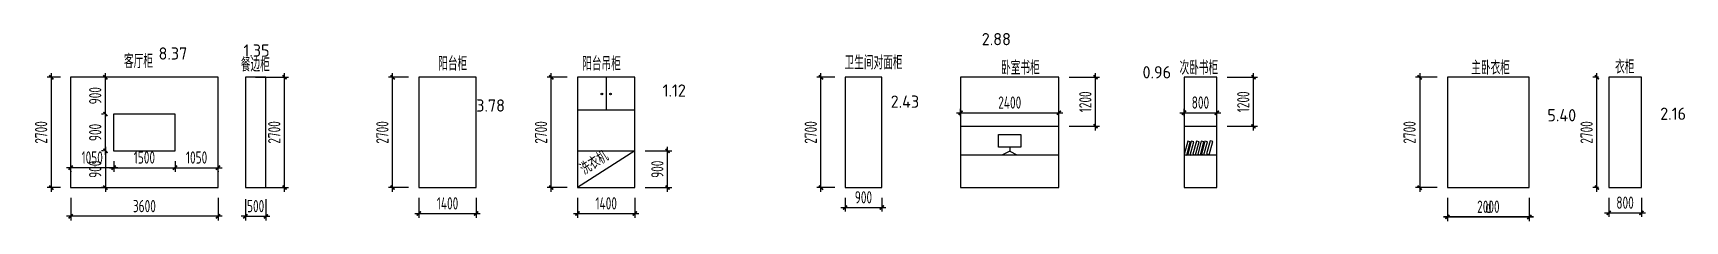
# Model space of a CAD drawing. Header units: millimetres. Extents: x -133666 to 880576, y -269375 to 86941.
# Drawn here: x 86429 to 126774, y -79597 to -74994 of the extents above; entities that cross this region are included whole.
import ezdxf
from ezdxf.enums import TextEntityAlignment as Align

# ---------------------------------------------------------------- set-up
doc = ezdxf.new("R2010")
doc.units = ezdxf.units.MM
doc.header["$LTSCALE"] = 1000
doc.layers.get('0').update_dxf_attribs({"linetype": 'CONTINUOUS'})
doc.layers.get('Defpoints').update_dxf_attribs({"color": 6, "linetype": 'CONTINUOUS'})
for name, color, linetype in [('DIM', 3, 'CONTINUOUS'), ('PUB_TEXT', 7, 'CONTINUOUS'), ('WALL', 2, 'CONTINUOUS')]:
    doc.layers.add(name, color=color, linetype=linetype)
doc.layers.add('S-ANNO-REVS', color=1, linetype='CONTINUOUS', true_color=0xff0000, plot=False)
doc.styles.get("Standard").update_dxf_attribs({"font": 'tssdeng.shx', "bigfont": 'tssdchn.shx'})
doc.styles.add('ZZ', font='tssdeng.shx', dxfattribs={"width": 0.7, "bigfont": 'tssdchn.shx'})
doc.dimstyles.new('TSSD_100_100', dxfattribs={"dimtxt": 300, "dimasz": 100, "dimexe": 100, "dimexo": 250, "dimgap": 100, "dimtad": 1, "dimdec": 0, "dimzin": 0, "dimdsep": 46, "dimtxsty": 'ZZ', "dimblk": 'ARCHTICK', "dimcen": 0, "dimdle": 100, "dimclrd": 256, "dimclrt": 7, "dimadec": 0, "dimazin": 0, "dimtfac": 1, "dimtdec": 0, "dimtix": 1, "dimtmove": 2, "dimatfit": 3, "dimfxl": 0, "dimtolj": 1, "dimtzin": 0, "dimarcsym": 0})

# ---------------------------------------------------------------- blocks, each defined once
blk = doc.blocks.new('_ArchTick')
at = {"color": 0, "linetype": 'ByBlock', "const_width": 0.4}
blk.add_lwpolyline([(-0.5, -0.5), (0.5, 0.5)], dxfattribs=at)
blk = doc.blocks.new('*D255')
at = {"layer": 'Defpoints', "color": 0, "transparency": 16777216}
for p in [(87348, -78779), (90948, -78779), (87348, -79482)]:
    blk.add_point(p, dxfattribs=at)
at = {"layer": 'DIM', "color": 0, "lineweight": -2, "transparency": 16777216}
for p, q in [((87348, -79029), (87348, -79582)), ((90948, -79029), (90948, -79582))]:
    blk.add_line(p, q, dxfattribs=at)
at = {"layer": 'DIM', "lineweight": -2, "transparency": 16777216}
blk.add_line((91048, -79482), (87248, -79482), dxfattribs=at)
at = {"layer": 'DIM', "lineweight": -2, "transparency": 16777216, "xscale": 100, "yscale": 100, "zscale": 100, "rotation": 180}
blk.add_blockref('_ArchTick', (87348, -79482), dxfattribs=at)
at = {"layer": 'DIM', "lineweight": -2, "transparency": 16777216, "xscale": 100, "yscale": 100, "zscale": 100}
blk.add_blockref('_ArchTick', (90948, -79482), dxfattribs=at)
at = {"layer": 'DIM', "color": 7, "transparency": 16777216, "insert": (89148, -79232), "char_height": 300, "attachment_point": 5, "style": 'ZZ'}
blk.add_mtext('\\A1;3600', dxfattribs=at)
blk = doc.blocks.new('*D256')
at = {"layer": 'Defpoints', "color": 0, "transparency": 16777216}
for p in [(86876, -76079), (87348, -76079), (87348, -78779)]:
    blk.add_point(p, dxfattribs=at)
at = {"layer": 'DIM', "color": 0, "lineweight": -2, "transparency": 16777216}
for p, q in [((87098, -76079), (86776, -76079)), ((87098, -78779), (86776, -78779))]:
    blk.add_line(p, q, dxfattribs=at)
at = {"layer": 'DIM', "lineweight": -2, "transparency": 16777216}
blk.add_line((86876, -78879), (86876, -75979), dxfattribs=at)
at = {"layer": 'DIM', "lineweight": -2, "transparency": 16777216, "xscale": 100, "yscale": 100, "zscale": 100}
for p, rotation in [((86876, -76079), 90), ((86876, -78779), 270)]:
    blk.add_blockref('_ArchTick', p, dxfattribs=dict(at, rotation=rotation))
at = {"layer": 'DIM', "color": 7, "transparency": 16777216, "insert": (86626, -77429), "char_height": 300, "attachment_point": 5, "rotation": 90, "style": 'ZZ'}
blk.add_mtext('\\A1;2700', dxfattribs=at)
blk = doc.blocks.new('*D257')
at = {"layer": 'Defpoints', "color": 0, "transparency": 16777216}
for p in [(91615, -78810), (92115, -78810), (92115, -79482)]:
    blk.add_point(p, dxfattribs=at)
at = {"layer": 'DIM', "color": 0, "lineweight": -2, "transparency": 16777216}
for p, q in [((91615, -79060), (91615, -79582)), ((92115, -79060), (92115, -79582))]:
    blk.add_line(p, q, dxfattribs=at)
at = {"layer": 'DIM', "lineweight": -2, "transparency": 16777216}
for p, q in [((91615, -79482), (91515, -79482)), ((91615, -79482), (92115, -79482)), ((92115, -79482), (92215, -79482))]:
    blk.add_line(p, q, dxfattribs=at)
at = {"layer": 'DIM', "lineweight": -2, "transparency": 16777216, "xscale": 100, "yscale": 100, "zscale": 100}
blk.add_blockref('_ArchTick', (91615, -79482), dxfattribs=at)
at = {"layer": 'DIM', "lineweight": -2, "transparency": 16777216, "xscale": 100, "yscale": 100, "zscale": 100, "rotation": 180}
blk.add_blockref('_ArchTick', (92115, -79482), dxfattribs=at)
at = {"layer": 'DIM', "color": 7, "transparency": 16777216, "insert": (91865, -79232), "char_height": 300, "attachment_point": 5, "style": 'ZZ'}
blk.add_mtext('\\A1;500', dxfattribs=at)
blk = doc.blocks.new('*D258')
at = {"layer": 'Defpoints', "color": 0, "transparency": 16777216}
for p in [(88398, -77879), (89898, -77879), (89898, -78292)]:
    blk.add_point(p, dxfattribs=at)
at = {"layer": 'DIM', "color": 0, "lineweight": -2, "transparency": 16777216}
for p, q in [((88398, -78129), (88398, -78392)), ((89898, -78129), (89898, -78392))]:
    blk.add_line(p, q, dxfattribs=at)
at = {"layer": 'DIM', "lineweight": -2, "transparency": 16777216}
blk.add_line((88298, -78292), (89998, -78292), dxfattribs=at)
at = {"layer": 'DIM', "lineweight": -2, "transparency": 16777216, "xscale": 100, "yscale": 100, "zscale": 100, "rotation": 180}
blk.add_blockref('_ArchTick', (88398, -78292), dxfattribs=at)
at = {"layer": 'DIM', "lineweight": -2, "transparency": 16777216, "xscale": 100, "yscale": 100, "zscale": 100}
blk.add_blockref('_ArchTick', (89898, -78292), dxfattribs=at)
at = {"layer": 'DIM', "color": 7, "transparency": 16777216, "insert": (89148, -78042), "char_height": 300, "attachment_point": 5, "style": 'ZZ'}
blk.add_mtext('\\A1;1500', dxfattribs=at)
blk = doc.blocks.new('*D259')
at = {"layer": 'Defpoints', "color": 0, "transparency": 16777216}
for p in [(88197, -76979), (88398, -76979), (88398, -77879)]:
    blk.add_point(p, dxfattribs=at)
at = {"layer": 'DIM', "color": 0, "lineweight": -2, "transparency": 16777216}
for p, q in [((88148, -76979), (88097, -76979)), ((88148, -77879), (88097, -77879))]:
    blk.add_line(p, q, dxfattribs=at)
at = {"layer": 'DIM', "lineweight": -2, "transparency": 16777216}
blk.add_line((88197, -77979), (88197, -76879), dxfattribs=at)
at = {"layer": 'DIM', "lineweight": -2, "transparency": 16777216, "xscale": 100, "yscale": 100, "zscale": 100}
for p, rotation in [((88197, -76979), 90), ((88197, -77879), 270)]:
    blk.add_blockref('_ArchTick', p, dxfattribs=dict(at, rotation=rotation))
at = {"layer": 'DIM', "color": 7, "transparency": 16777216, "insert": (87947, -77429), "char_height": 300, "attachment_point": 5, "rotation": 90, "style": 'ZZ'}
blk.add_mtext('\\A1;900', dxfattribs=at)
blk = doc.blocks.new('*D260')
at = {"layer": 'Defpoints', "color": 0, "transparency": 16777216}
for p in [(89898, -78129), (90948, -78129), (90948, -78292)]:
    blk.add_point(p, dxfattribs=at)
at = {"layer": 'WALL', "lineweight": -2, "transparency": 16777216}
blk.add_line((89798, -78292), (91048, -78292), dxfattribs=at)
at = {"layer": 'WALL', "color": 0, "lineweight": -2, "transparency": 16777216}
for p, q in [((89898, -78379), (89898, -78392)), ((90948, -78379), (90948, -78392))]:
    blk.add_line(p, q, dxfattribs=at)
at = {"layer": 'WALL', "lineweight": -2, "transparency": 16777216, "xscale": 100, "yscale": 100, "zscale": 100, "rotation": 180}
blk.add_blockref('_ArchTick', (89898, -78292), dxfattribs=at)
at = {"layer": 'WALL', "lineweight": -2, "transparency": 16777216, "xscale": 100, "yscale": 100, "zscale": 100}
blk.add_blockref('_ArchTick', (90948, -78292), dxfattribs=at)
at = {"layer": 'WALL', "color": 7, "transparency": 16777216, "insert": (90423, -78042), "char_height": 300, "attachment_point": 5, "style": 'ZZ'}
blk.add_mtext('\\A1;1050', dxfattribs=at)
blk = doc.blocks.new('*D261')
at = {"layer": 'Defpoints', "color": 0, "transparency": 16777216}
for p in [(87348, -78129), (88398, -78129), (87348, -78292)]:
    blk.add_point(p, dxfattribs=at)
at = {"layer": 'WALL', "lineweight": -2, "transparency": 16777216}
blk.add_line((88498, -78292), (87248, -78292), dxfattribs=at)
at = {"layer": 'WALL', "color": 0, "lineweight": -2, "transparency": 16777216}
for p, q in [((87348, -78379), (87348, -78392)), ((88398, -78379), (88398, -78392))]:
    blk.add_line(p, q, dxfattribs=at)
at = {"layer": 'WALL', "lineweight": -2, "transparency": 16777216, "xscale": 100, "yscale": 100, "zscale": 100, "rotation": 180}
blk.add_blockref('_ArchTick', (87348, -78292), dxfattribs=at)
at = {"layer": 'WALL', "lineweight": -2, "transparency": 16777216, "xscale": 100, "yscale": 100, "zscale": 100}
blk.add_blockref('_ArchTick', (88398, -78292), dxfattribs=at)
at = {"layer": 'WALL', "color": 7, "transparency": 16777216, "insert": (87873, -78042), "char_height": 300, "attachment_point": 5, "style": 'ZZ'}
blk.add_mtext('\\A1;1050', dxfattribs=at)
blk = doc.blocks.new('*D262')
at = {"layer": 'Defpoints', "color": 0, "transparency": 16777216}
for p in [(88197, -76079), (88398, -76079), (88398, -76979)]:
    blk.add_point(p, dxfattribs=at)
at = {"layer": 'WALL', "color": 0, "lineweight": -2, "transparency": 16777216}
for p, q in [((88148, -76079), (88097, -76079)), ((88148, -76979), (88097, -76979))]:
    blk.add_line(p, q, dxfattribs=at)
at = {"layer": 'WALL', "lineweight": -2, "transparency": 16777216}
blk.add_line((88197, -77079), (88197, -75979), dxfattribs=at)
at = {"layer": 'WALL', "lineweight": -2, "transparency": 16777216, "xscale": 100, "yscale": 100, "zscale": 100}
for p, rotation in [((88197, -76079), 90), ((88197, -76979), 270)]:
    blk.add_blockref('_ArchTick', p, dxfattribs=dict(at, rotation=rotation))
at = {"layer": 'WALL', "color": 7, "transparency": 16777216, "insert": (87947, -76529), "char_height": 300, "attachment_point": 5, "rotation": 90, "style": 'ZZ'}
blk.add_mtext('\\A1;900', dxfattribs=at)
blk = doc.blocks.new('*D263')
at = {"layer": 'Defpoints', "color": 0, "transparency": 16777216}
for p in [(88398, -77879), (88197, -78779), (88398, -78779)]:
    blk.add_point(p, dxfattribs=at)
at = {"layer": 'DIM', "lineweight": -2, "transparency": 16777216}
blk.add_line((88197, -77779), (88197, -78879), dxfattribs=at)
at = {"layer": 'DIM', "color": 0, "lineweight": -2, "transparency": 16777216}
for p, q in [((88148, -77879), (88097, -77879)), ((88148, -78779), (88097, -78779))]:
    blk.add_line(p, q, dxfattribs=at)
at = {"layer": 'DIM', "lineweight": -2, "transparency": 16777216, "xscale": 100, "yscale": 100, "zscale": 100}
for p, rotation in [((88197, -77879), 90), ((88197, -78779), 270)]:
    blk.add_blockref('_ArchTick', p, dxfattribs=dict(at, rotation=rotation))
at = {"layer": 'DIM', "color": 7, "transparency": 16777216, "insert": (87947, -78329), "char_height": 300, "attachment_point": 5, "rotation": 90, "style": 'ZZ'}
blk.add_mtext('\\A1;900', dxfattribs=at)
blk = doc.blocks.new('*D264')
at = {"layer": 'Defpoints', "color": 0, "transparency": 16777216}
for p in [(106260, -78779), (107160, -78779), (107160, -79266)]:
    blk.add_point(p, dxfattribs=at)
at = {"layer": 'DIM', "color": 0, "lineweight": -2, "transparency": 16777216}
for p, q in [((106260, -79029), (106260, -79366)), ((107160, -79029), (107160, -79366))]:
    blk.add_line(p, q, dxfattribs=at)
at = {"layer": 'DIM', "lineweight": -2, "transparency": 16777216}
blk.add_line((106160, -79266), (107260, -79266), dxfattribs=at)
at = {"layer": 'DIM', "lineweight": -2, "transparency": 16777216, "xscale": 100, "yscale": 100, "zscale": 100, "rotation": 180}
blk.add_blockref('_ArchTick', (106260, -79266), dxfattribs=at)
at = {"layer": 'DIM', "lineweight": -2, "transparency": 16777216, "xscale": 100, "yscale": 100, "zscale": 100}
blk.add_blockref('_ArchTick', (107160, -79266), dxfattribs=at)
at = {"layer": 'DIM', "color": 7, "transparency": 16777216, "insert": (106710, -79016), "char_height": 300, "attachment_point": 5, "style": 'ZZ'}
blk.add_mtext('\\A1;900', dxfattribs=at)
blk = doc.blocks.new('*D265')
at = {"layer": 'Defpoints', "color": 0, "transparency": 16777216}
for p in [(105673, -76079), (106260, -76079), (106260, -78779)]:
    blk.add_point(p, dxfattribs=at)
at = {"layer": 'DIM', "color": 0, "lineweight": -2, "transparency": 16777216}
for p, q in [((106010, -76079), (105573, -76079)), ((106010, -78779), (105573, -78779))]:
    blk.add_line(p, q, dxfattribs=at)
at = {"layer": 'DIM', "lineweight": -2, "transparency": 16777216}
blk.add_line((105673, -78879), (105673, -75979), dxfattribs=at)
at = {"layer": 'DIM', "lineweight": -2, "transparency": 16777216, "xscale": 100, "yscale": 100, "zscale": 100}
for p, rotation in [((105673, -76079), 90), ((105673, -78779), 270)]:
    blk.add_blockref('_ArchTick', p, dxfattribs=dict(at, rotation=rotation))
at = {"layer": 'DIM', "color": 7, "transparency": 16777216, "insert": (105423, -77429), "char_height": 300, "attachment_point": 5, "rotation": 90, "style": 'ZZ'}
blk.add_mtext('\\A1;2700', dxfattribs=at)
blk = doc.blocks.new('*D266')
at = {"layer": 'Defpoints', "color": 0, "transparency": 16777216}
for p in [(95852, -78779), (97252, -78779), (97252, -79415)]:
    blk.add_point(p, dxfattribs=at)
at = {"layer": 'DIM', "color": 0, "lineweight": -2, "transparency": 16777216}
for p, q in [((95852, -79029), (95852, -79515)), ((97252, -79029), (97252, -79515))]:
    blk.add_line(p, q, dxfattribs=at)
at = {"layer": 'DIM', "lineweight": -2, "transparency": 16777216}
blk.add_line((95752, -79415), (97352, -79415), dxfattribs=at)
at = {"layer": 'DIM', "lineweight": -2, "transparency": 16777216, "xscale": 100, "yscale": 100, "zscale": 100, "rotation": 180}
blk.add_blockref('_ArchTick', (95852, -79415), dxfattribs=at)
at = {"layer": 'DIM', "lineweight": -2, "transparency": 16777216, "xscale": 100, "yscale": 100, "zscale": 100}
blk.add_blockref('_ArchTick', (97252, -79415), dxfattribs=at)
at = {"layer": 'DIM', "color": 7, "transparency": 16777216, "insert": (96552, -79165), "char_height": 300, "attachment_point": 5, "style": 'ZZ'}
blk.add_mtext('\\A1;1400', dxfattribs=at)
blk = doc.blocks.new('*D267')
at = {"layer": 'Defpoints', "color": 0, "transparency": 16777216}
for p in [(95211, -76079), (95852, -76079), (95852, -78779)]:
    blk.add_point(p, dxfattribs=at)
at = {"layer": 'DIM', "color": 0, "lineweight": -2, "transparency": 16777216}
for p, q in [((95602, -76079), (95111, -76079)), ((95602, -78779), (95111, -78779))]:
    blk.add_line(p, q, dxfattribs=at)
at = {"layer": 'DIM', "lineweight": -2, "transparency": 16777216}
blk.add_line((95211, -78879), (95211, -75979), dxfattribs=at)
at = {"layer": 'DIM', "lineweight": -2, "transparency": 16777216, "xscale": 100, "yscale": 100, "zscale": 100}
for p, rotation in [((95211, -76079), 90), ((95211, -78779), 270)]:
    blk.add_blockref('_ArchTick', p, dxfattribs=dict(at, rotation=rotation))
at = {"layer": 'DIM', "color": 7, "transparency": 16777216, "insert": (94961, -77429), "char_height": 300, "attachment_point": 5, "rotation": 90, "style": 'ZZ'}
blk.add_mtext('\\A1;2700', dxfattribs=at)
blk = doc.blocks.new('*D268')
at = {"layer": 'Defpoints', "color": 0, "transparency": 16777216}
for p in [(99727, -78779), (101127, -78779), (101127, -79415)]:
    blk.add_point(p, dxfattribs=at)
at = {"layer": 'DIM', "color": 0, "lineweight": -2, "transparency": 16777216}
for p, q in [((99727, -79029), (99727, -79515)), ((101127, -79029), (101127, -79515))]:
    blk.add_line(p, q, dxfattribs=at)
at = {"layer": 'DIM', "lineweight": -2, "transparency": 16777216}
blk.add_line((99627, -79415), (101227, -79415), dxfattribs=at)
at = {"layer": 'DIM', "lineweight": -2, "transparency": 16777216, "xscale": 100, "yscale": 100, "zscale": 100, "rotation": 180}
blk.add_blockref('_ArchTick', (99727, -79415), dxfattribs=at)
at = {"layer": 'DIM', "lineweight": -2, "transparency": 16777216, "xscale": 100, "yscale": 100, "zscale": 100}
blk.add_blockref('_ArchTick', (101127, -79415), dxfattribs=at)
at = {"layer": 'DIM', "color": 7, "transparency": 16777216, "insert": (100427, -79165), "char_height": 300, "attachment_point": 5, "style": 'ZZ'}
blk.add_mtext('\\A1;1400', dxfattribs=at)
blk = doc.blocks.new('*D269')
at = {"layer": 'Defpoints', "color": 0, "transparency": 16777216}
for p in [(99086, -76079), (99727, -76079), (99727, -78779)]:
    blk.add_point(p, dxfattribs=at)
at = {"layer": 'DIM', "color": 0, "lineweight": -2, "transparency": 16777216}
for p, q in [((99477, -76079), (98986, -76079)), ((99477, -78779), (98986, -78779))]:
    blk.add_line(p, q, dxfattribs=at)
at = {"layer": 'DIM', "lineweight": -2, "transparency": 16777216}
blk.add_line((99086, -78879), (99086, -75979), dxfattribs=at)
at = {"layer": 'DIM', "lineweight": -2, "transparency": 16777216, "xscale": 100, "yscale": 100, "zscale": 100}
for p, rotation in [((99086, -76079), 90), ((99086, -78779), 270)]:
    blk.add_blockref('_ArchTick', p, dxfattribs=dict(at, rotation=rotation))
at = {"layer": 'DIM', "color": 7, "transparency": 16777216, "insert": (98836, -77429), "char_height": 300, "attachment_point": 5, "rotation": 90, "style": 'ZZ'}
blk.add_mtext('\\A1;2700', dxfattribs=at)
blk = doc.blocks.new('*D270')
at = {"layer": 'Defpoints', "color": 0, "transparency": 16777216}
for p in [(101127, -77879), (101927, -77879), (101127, -78779)]:
    blk.add_point(p, dxfattribs=at)
at = {"layer": 'DIM', "lineweight": -2, "transparency": 16777216}
blk.add_line((101927, -78879), (101927, -77779), dxfattribs=at)
at = {"layer": 'DIM', "color": 0, "lineweight": -2, "transparency": 16777216}
for p, q in [((101377, -77879), (102027, -77879)), ((101377, -78779), (102027, -78779))]:
    blk.add_line(p, q, dxfattribs=at)
at = {"layer": 'DIM', "lineweight": -2, "transparency": 16777216, "xscale": 100, "yscale": 100, "zscale": 100}
for p, rotation in [((101927, -77879), 90), ((101927, -78779), 270)]:
    blk.add_blockref('_ArchTick', p, dxfattribs=dict(at, rotation=rotation))
at = {"layer": 'DIM', "color": 7, "transparency": 16777216, "insert": (101677, -78329), "char_height": 300, "attachment_point": 5, "rotation": 90, "style": 'ZZ'}
blk.add_mtext('\\A1;900', dxfattribs=at)
blk = doc.blocks.new('*D271')
at = {"layer": 'Defpoints', "color": 0, "transparency": 16777216}
for p in [(111483, -76079), (112379, -76079), (111483, -77279)]:
    blk.add_point(p, dxfattribs=at)
at = {"layer": 'DIM', "color": 0, "lineweight": -2, "transparency": 16777216}
for p, q in [((111733, -76079), (112479, -76079)), ((111733, -77279), (112479, -77279))]:
    blk.add_line(p, q, dxfattribs=at)
at = {"layer": 'DIM', "lineweight": -2, "transparency": 16777216}
blk.add_line((112379, -77379), (112379, -75979), dxfattribs=at)
at = {"layer": 'DIM', "lineweight": -2, "transparency": 16777216, "xscale": 100, "yscale": 100, "zscale": 100}
for p, rotation in [((112379, -76079), 90), ((112379, -77279), 270)]:
    blk.add_blockref('_ArchTick', p, dxfattribs=dict(at, rotation=rotation))
at = {"layer": 'DIM', "color": 7, "transparency": 16777216, "insert": (112129, -76679), "char_height": 300, "attachment_point": 5, "rotation": 90, "style": 'ZZ'}
blk.add_mtext('\\A1;1200', dxfattribs=at)
blk = doc.blocks.new('*D272')
at = {"layer": 'Defpoints', "color": 0, "transparency": 16777216}
for p in [(111483, -76947), (109083, -77279), (111483, -77279)]:
    blk.add_point(p, dxfattribs=at)
at = {"layer": 'DIM', "lineweight": -2, "transparency": 16777216}
blk.add_line((108983, -76947), (111583, -76947), dxfattribs=at)
at = {"layer": 'DIM', "color": 0, "lineweight": -2, "transparency": 16777216}
for p, q in [((109083, -77029), (109083, -76847)), ((111483, -77029), (111483, -76847))]:
    blk.add_line(p, q, dxfattribs=at)
at = {"layer": 'DIM', "lineweight": -2, "transparency": 16777216, "xscale": 100, "yscale": 100, "zscale": 100, "rotation": 180}
blk.add_blockref('_ArchTick', (109083, -76947), dxfattribs=at)
at = {"layer": 'DIM', "lineweight": -2, "transparency": 16777216, "xscale": 100, "yscale": 100, "zscale": 100}
blk.add_blockref('_ArchTick', (111483, -76947), dxfattribs=at)
at = {"layer": 'DIM', "color": 7, "transparency": 16777216, "insert": (110283, -76697), "char_height": 300, "attachment_point": 5, "style": 'ZZ'}
blk.add_mtext('\\A1;2400', dxfattribs=at)
blk = doc.blocks.new('*D273')
at = {"layer": 'Defpoints', "color": 0, "transparency": 16777216}
for p in [(115340, -76079), (116236, -76079), (115340, -77279)]:
    blk.add_point(p, dxfattribs=at)
at = {"layer": 'DIM', "color": 0, "lineweight": -2, "transparency": 16777216}
for p, q in [((115590, -76079), (116336, -76079)), ((115590, -77279), (116336, -77279))]:
    blk.add_line(p, q, dxfattribs=at)
at = {"layer": 'DIM', "lineweight": -2, "transparency": 16777216}
blk.add_line((116236, -77379), (116236, -75979), dxfattribs=at)
at = {"layer": 'DIM', "lineweight": -2, "transparency": 16777216, "xscale": 100, "yscale": 100, "zscale": 100}
for p, rotation in [((116236, -76079), 90), ((116236, -77279), 270)]:
    blk.add_blockref('_ArchTick', p, dxfattribs=dict(at, rotation=rotation))
at = {"layer": 'DIM', "color": 7, "transparency": 16777216, "insert": (115986, -76679), "char_height": 300, "attachment_point": 5, "rotation": 90, "style": 'ZZ'}
blk.add_mtext('\\A1;1200', dxfattribs=at)
blk = doc.blocks.new('*D274')
at = {"layer": 'Defpoints', "color": 0, "transparency": 16777216}
for p in [(115340, -76947), (114540, -77279), (115340, -77279)]:
    blk.add_point(p, dxfattribs=at)
at = {"layer": 'DIM', "lineweight": -2, "transparency": 16777216}
blk.add_line((114440, -76947), (115440, -76947), dxfattribs=at)
at = {"layer": 'DIM', "color": 0, "lineweight": -2, "transparency": 16777216}
for p, q in [((114540, -77029), (114540, -76847)), ((115340, -77029), (115340, -76847))]:
    blk.add_line(p, q, dxfattribs=at)
at = {"layer": 'DIM', "lineweight": -2, "transparency": 16777216, "xscale": 100, "yscale": 100, "zscale": 100, "rotation": 180}
blk.add_blockref('_ArchTick', (114540, -76947), dxfattribs=at)
at = {"layer": 'DIM', "lineweight": -2, "transparency": 16777216, "xscale": 100, "yscale": 100, "zscale": 100}
blk.add_blockref('_ArchTick', (115340, -76947), dxfattribs=at)
at = {"layer": 'DIM', "color": 7, "transparency": 16777216, "insert": (114940, -76697), "char_height": 300, "attachment_point": 5, "style": 'ZZ'}
blk.add_mtext('\\A1;800', dxfattribs=at)
blk = doc.blocks.new('*D275')
at = {"layer": 'Defpoints', "color": 0, "transparency": 16777216}
for p in [(120973, -78779), (122973, -78779), (122973, -79497)]:
    blk.add_point(p, dxfattribs=at)
at = {"layer": 'DIM', "color": 0, "lineweight": -2, "transparency": 16777216}
for p, q in [((120973, -79029), (120973, -79597)), ((122973, -79029), (122973, -79597))]:
    blk.add_line(p, q, dxfattribs=at)
at = {"layer": 'DIM', "lineweight": -2, "transparency": 16777216}
blk.add_line((120873, -79497), (123073, -79497), dxfattribs=at)
at = {"layer": 'DIM', "lineweight": -2, "transparency": 16777216, "xscale": 100, "yscale": 100, "zscale": 100, "rotation": 180}
blk.add_blockref('_ArchTick', (120973, -79497), dxfattribs=at)
at = {"layer": 'DIM', "lineweight": -2, "transparency": 16777216, "xscale": 100, "yscale": 100, "zscale": 100}
blk.add_blockref('_ArchTick', (122973, -79497), dxfattribs=at)
at = {"layer": 'DIM', "color": 7, "transparency": 16777216, "insert": (121973, -79247), "char_height": 300, "attachment_point": 5, "style": 'ZZ'}
blk.add_mtext('\\A1;d', dxfattribs=at)
blk = doc.blocks.new('*D276')
at = {"layer": 'Defpoints', "color": 0, "transparency": 16777216}
for p in [(120973, -78779), (122973, -78779), (120973, -79497)]:
    blk.add_point(p, dxfattribs=at)
at = {"layer": 'DIM', "color": 0, "lineweight": -2, "transparency": 16777216}
for p, q in [((120973, -79029), (120973, -79597)), ((122973, -79029), (122973, -79597))]:
    blk.add_line(p, q, dxfattribs=at)
at = {"layer": 'DIM', "lineweight": -2, "transparency": 16777216}
blk.add_line((123073, -79497), (120873, -79497), dxfattribs=at)
at = {"layer": 'DIM', "lineweight": -2, "transparency": 16777216, "xscale": 100, "yscale": 100, "zscale": 100, "rotation": 180}
blk.add_blockref('_ArchTick', (120973, -79497), dxfattribs=at)
at = {"layer": 'DIM', "lineweight": -2, "transparency": 16777216, "xscale": 100, "yscale": 100, "zscale": 100}
blk.add_blockref('_ArchTick', (122973, -79497), dxfattribs=at)
at = {"layer": 'DIM', "color": 7, "transparency": 16777216, "insert": (121973, -79247), "char_height": 300, "attachment_point": 5, "style": 'ZZ'}
blk.add_mtext('\\A1;2000', dxfattribs=at)
blk = doc.blocks.new('*D277')
at = {"layer": 'Defpoints', "color": 0, "transparency": 16777216}
for p in [(120973, -76079), (120297, -78779), (120973, -78779)]:
    blk.add_point(p, dxfattribs=at)
at = {"layer": 'DIM', "color": 0, "lineweight": -2, "transparency": 16777216}
for p, q in [((120723, -76079), (120197, -76079)), ((120723, -78779), (120197, -78779))]:
    blk.add_line(p, q, dxfattribs=at)
at = {"layer": 'DIM', "lineweight": -2, "transparency": 16777216}
blk.add_line((120297, -75979), (120297, -78879), dxfattribs=at)
at = {"layer": 'DIM', "lineweight": -2, "transparency": 16777216, "xscale": 100, "yscale": 100, "zscale": 100}
for p, rotation in [((120297, -76079), 90), ((120297, -78779), 270)]:
    blk.add_blockref('_ArchTick', p, dxfattribs=dict(at, rotation=rotation))
at = {"layer": 'DIM', "color": 7, "transparency": 16777216, "insert": (120047, -77429), "char_height": 300, "attachment_point": 5, "rotation": 90, "style": 'ZZ'}
blk.add_mtext('\\A1;2700', dxfattribs=at)
blk = doc.blocks.new('*D278')
at = {"layer": 'Defpoints', "color": 0, "transparency": 16777216}
for p in [(124911, -78779), (125711, -78779), (125711, -79397)]:
    blk.add_point(p, dxfattribs=at)
at = {"layer": 'DIM', "color": 0, "lineweight": -2, "transparency": 16777216}
for p, q in [((124911, -79029), (124911, -79497)), ((125711, -79029), (125711, -79497))]:
    blk.add_line(p, q, dxfattribs=at)
at = {"layer": 'DIM', "lineweight": -2, "transparency": 16777216}
blk.add_line((124811, -79397), (125811, -79397), dxfattribs=at)
at = {"layer": 'DIM', "lineweight": -2, "transparency": 16777216, "xscale": 100, "yscale": 100, "zscale": 100, "rotation": 180}
blk.add_blockref('_ArchTick', (124911, -79397), dxfattribs=at)
at = {"layer": 'DIM', "lineweight": -2, "transparency": 16777216, "xscale": 100, "yscale": 100, "zscale": 100}
blk.add_blockref('_ArchTick', (125711, -79397), dxfattribs=at)
at = {"layer": 'DIM', "color": 7, "transparency": 16777216, "insert": (125311, -79147), "char_height": 300, "attachment_point": 5, "style": 'ZZ'}
blk.add_mtext('\\A1;800', dxfattribs=at)
blk = doc.blocks.new('*D279')
at = {"layer": 'Defpoints', "color": 0, "transparency": 16777216}
for p in [(124622, -76079), (124911, -76079), (124911, -78779)]:
    blk.add_point(p, dxfattribs=at)
at = {"layer": 'DIM', "color": 0, "lineweight": -2, "transparency": 16777216}
for p, q in [((124661, -76079), (124522, -76079)), ((124661, -78779), (124522, -78779))]:
    blk.add_line(p, q, dxfattribs=at)
at = {"layer": 'DIM', "lineweight": -2, "transparency": 16777216}
blk.add_line((124622, -78879), (124622, -75979), dxfattribs=at)
at = {"layer": 'DIM', "lineweight": -2, "transparency": 16777216, "xscale": 100, "yscale": 100, "zscale": 100}
for p, rotation in [((124622, -76079), 90), ((124622, -78779), 270)]:
    blk.add_blockref('_ArchTick', p, dxfattribs=dict(at, rotation=rotation))
at = {"layer": 'DIM', "color": 7, "transparency": 16777216, "insert": (124372, -77429), "char_height": 300, "attachment_point": 5, "rotation": 90, "style": 'ZZ'}
blk.add_mtext('\\A1;2700', dxfattribs=at)
blk = doc.blocks.new('*D280')
at = {"layer": 'Defpoints', "color": 0, "transparency": 16777216}
for p in [(91615, -76079), (92570, -76079), (91615, -78779)]:
    blk.add_point(p, dxfattribs=at)
at = {"layer": 'DIM', "color": 0, "lineweight": -2, "transparency": 16777216}
for p, q in [((91865, -76079), (92670, -76079)), ((91865, -78779), (92670, -78779))]:
    blk.add_line(p, q, dxfattribs=at)
at = {"layer": 'DIM', "lineweight": -2, "transparency": 16777216}
blk.add_line((92570, -78879), (92570, -75979), dxfattribs=at)
at = {"layer": 'DIM', "lineweight": -2, "transparency": 16777216, "xscale": 100, "yscale": 100, "zscale": 100}
for p, rotation in [((92570, -76079), 90), ((92570, -78779), 270)]:
    blk.add_blockref('_ArchTick', p, dxfattribs=dict(at, rotation=rotation))
at = {"layer": 'DIM', "color": 7, "transparency": 16777216, "insert": (92320, -77429), "char_height": 300, "attachment_point": 5, "rotation": 90, "style": 'ZZ'}
blk.add_mtext('\\A1;2700', dxfattribs=at)

msp = doc.modelspace()

# ---------------------------------------------------------------- linework, layer by layer
at = {"layer": 'S-ANNO-REVS', "color": 8}
for points in [[(114543.1, -77967.6), (114605.9, -77984.4), (114692.2, -77662.4), (114629.4, -77645.6)], [(114630, -77967.6), (114692.8, -77984.4), (114779, -77662.4), (114716.2, -77645.6)], [(114758, -77961.9), (114820.8, -77978.8), (114907.1, -77656.8), (114844.3, -77640)], [(114875.8, -77961.9), (114938.6, -77978.8), (115024.9, -77656.8), (114962.1, -77640)], [(114962.6, -77961.9), (115025.4, -77978.8), (115111.7, -77656.8), (115048.9, -77640)], [(115090.7, -77956.3), (115153.5, -77973.1), (115239.7, -77651.1), (115176.9, -77634.3)]]:
    msp.add_lwpolyline(points, close=True, dxfattribs=at)
at = {"layer": 'WALL'}
for p, q in [((100426.9, -76078.8), (100426.9, -76878.8)), ((99726.9, -76878.8), (101126.9, -76878.8)), ((109082.7, -77278.8), (111482.7, -77278.8)), ((114540.1, -77278.8), (115340.1, -77278.8)), ((99726.9, -77878.8), (101126.9, -77878.8)), ((101126.9, -77878.8), (99726.9, -78778.8)), ((109082.7, -77978.8), (111482.7, -77978.8)), ((114540.1, -77978.8), (115340.1, -77978.8))]:
    msp.add_line(p, q, dxfattribs=at)
at = {"layer": 'WALL', "color": 8}
for p, q in [((110282.7, -77790), (110282.7, -77884.4)), ((110282.7, -77884.4), (110109.7, -77978.8)), ((110282.7, -77884.4), (110455.7, -77978.8))]:
    msp.add_line(p, q, dxfattribs=at)
at = {"layer": 'WALL'}
for points in [[(87347.6, -78778.8), (90947.6, -78778.8), (90947.6, -76078.8), (87347.6, -76078.8)], [(91615.2, -78778.8), (92115.2, -78778.8), (92115.2, -76078.8), (91615.2, -76078.8)], [(95852.3, -78778.8), (97252.3, -78778.8), (97252.3, -76078.8), (95852.3, -76078.8)], [(99726.9, -78778.8), (101126.9, -78778.8), (101126.9, -76078.8), (99726.9, -76078.8)], [(101126.9, -76078.8), (99726.9, -76078.8), (99726.9, -76878.8), (101126.9, -76878.8)], [(106259.8, -78778.8), (107159.8, -78778.8), (107159.8, -76078.8), (106259.8, -76078.8)], [(109082.7, -78778.8), (111482.7, -78778.8), (111482.7, -76078.8), (109082.7, -76078.8)], [(114540.1, -78778.8), (115340.1, -78778.8), (115340.1, -76078.8), (114540.1, -76078.8)], [(120972.5, -78778.8), (122972.5, -78778.8), (122972.5, -76078.8), (120972.5, -76078.8)], [(124911.5, -78778.8), (125711.5, -78778.8), (125711.5, -76078.8), (124911.5, -76078.8)], [(89897.6, -77878.8), (89897.6, -76978.8), (88397.6, -76978.8), (88397.6, -77878.8)]]:
    msp.add_lwpolyline(points, close=True, dxfattribs=at)
at = {"layer": 'WALL', "color": 8}
msp.add_lwpolyline([(110011.4, -77480), (110554, -77480), (110554, -77790), (110011.4, -77790)], close=True, dxfattribs=at)
at = {"layer": 'WALL'}
for centre in [(100321.6, -76486.1), (100532.3, -76486.1)]:
    msp.add_circle(centre, 20, dxfattribs=at)

# ---------------------------------------------------------------- texts
at = {"layer": 'PUB_TEXT', "width": 0.7}
for s, p in [('客厅柜', (88650.8, -75854.5)), ('餐边柜', (91503.9, -75940.9)), ('阳台柜', (96324.5, -75914.2)), ('阳台吊柜', (99840.9, -75914.2)), ('卫生间对面柜', (106248.6, -75885.7)), ('卧室书柜', (110069.9, -76013.6)), ('次卧书柜', (114429.8, -76013.6)), ('主卧衣柜', (121553.7, -76014.8)), ('衣柜', (125067.7, -75991.6))]:
    msp.add_text(s, height=337.59, dxfattribs=at).set_placement(p)
msp.add_text('洗衣机', height=300, rotation=32.73523, dxfattribs=at).set_placement((100129.5, -78163.3), align=Align.MIDDLE_CENTER)
at = {"layer": 'S-ANNO-REVS'}
for s, p in [('2.88', (109599.5, -75294.8)), ('8.37', (89494, -75646.5)), ('1.35', (91568.9, -75573.5)), ('0.96', (113526.5, -76105.8)), ('1.12', (101806.5, -76552.3)), ('3.78', (97252.3, -76919.5)), ('2.43', (107374.7, -76824.4)), ('5.40', (123413.6, -77157)), ('2.16', (126170.4, -77120.5))]:
    msp.add_text(s, height=300, dxfattribs=at).set_placement(p)

# ---------------------------------------------------------------- dimensions: what is measured, and where the dimension line sits
at = {"layer": 'DIM'}
for base, p1, p2, picture, middle in [((86875.5, -76078.8), (87347.6, -78778.8), (87347.6, -76078.8), '*D256', (86625.5, -77428.8)), ((92569.9, -76078.8), (91615.2, -78778.8), (91615.2, -76078.8), '*D280', (92319.9, -77428.8)), ((95211, -76078.8), (95852.3, -78778.8), (95852.3, -76078.8), '*D267', (94961, -77428.8)), ((99085.6, -76078.8), (99726.9, -78778.8), (99726.9, -76078.8), '*D269', (98835.6, -77428.8)), ((105672.7, -76078.8), (106259.8, -78778.8), (106259.8, -76078.8), '*D265', (105422.7, -77428.8)), ((112379, -76078.8), (111482.7, -77278.8), (111482.7, -76078.8), '*D271', (112129, -76678.8)), ((116236.5, -76078.8), (115340.1, -77278.8), (115340.1, -76078.8), '*D273', (115986.5, -76678.8)), ((120296.7, -78778.8), (120972.5, -76078.8), (120972.5, -78778.8), '*D277', (120046.7, -77428.8)), ((124622, -76078.8), (124911.5, -78778.8), (124911.5, -76078.8), '*D279', (124372, -77428.8)), ((88196.8, -76978.8), (88397.6, -77878.8), (88397.6, -76978.8), '*D259', (87946.8, -77428.8)), ((88196.8, -78778.8), (88397.6, -77878.8), (88397.6, -78778.8), '*D263', (87946.8, -78328.8)), ((101926.8, -77878.8), (101126.9, -78778.8), (101126.9, -77878.8), '*D270', (101676.8, -78328.8))]:
    dim = msp.add_linear_dim(base=base, p1=p1, p2=p2, angle=90, dimstyle='TSSD_100_100', dxfattribs=at)
    dim.commit()
    dim.dimension.update_dxf_attribs({"geometry": picture, "text_midpoint": middle})
for base, p1, p2, picture, middle in [((111482.7, -76946.9), (109082.7, -77278.8), (111482.7, -77278.8), '*D272', (110282.7, -76696.9)), ((115340.1, -76946.9), (114540.1, -77278.8), (115340.1, -77278.8), '*D274', (114940.1, -76696.9)), ((89897.6, -78292.2), (88397.6, -77878.8), (89897.6, -77878.8), '*D258', (89147.6, -78042.2)), ((87347.6, -79481.8), (90947.6, -78778.8), (87347.6, -78778.8), '*D255', (89147.6, -79231.8)), ((92115.2, -79481.8), (91615.2, -78810), (92115.2, -78810), '*D257', (91865.2, -79231.8)), ((97252.3, -79414.5), (95852.3, -78778.8), (97252.3, -78778.8), '*D266', (96552.3, -79164.5)), ((101126.9, -79414.5), (99726.9, -78778.8), (101126.9, -78778.8), '*D268', (100426.9, -79164.5)), ((107159.8, -79266.2), (106259.8, -78778.8), (107159.8, -78778.8), '*D264', (106709.8, -79016.2)), ((120972.5, -79497.1), (122972.5, -78778.8), (120972.5, -78778.8), '*D276', (121972.5, -79247.1)), ((125711.5, -79396.9), (124911.5, -78778.8), (125711.5, -78778.8), '*D278', (125311.5, -79146.9))]:
    dim = msp.add_linear_dim(base=base, p1=p1, p2=p2, dimstyle='TSSD_100_100', dxfattribs=at)
    dim.commit()
    dim.dimension.update_dxf_attribs({"geometry": picture, "text_midpoint": middle})
dim = msp.add_linear_dim(base=(122972.5, -79497.1), p1=(120972.5, -78778.8), p2=(122972.5, -78778.8), text='d', dimstyle='TSSD_100_100', dxfattribs=at)
dim.commit()
dim.dimension.update_dxf_attribs({"geometry": '*D275', "text_midpoint": (121972.5, -79247.1)})
at = {"layer": 'WALL'}
dim = msp.add_linear_dim(base=(88196.8, -76078.8), p1=(88397.6, -76978.8), p2=(88397.6, -76078.8), angle=90, dimstyle='TSSD_100_100', dxfattribs=at)
dim.commit()
dim.dimension.update_dxf_attribs({"geometry": '*D262', "text_midpoint": (87946.8, -76528.8)})
for base, p1, p2, picture, middle in [((87347.6, -78292.2), (88397.6, -78128.8), (87347.6, -78128.8), '*D261', (87872.6, -78042.2)), ((90947.6, -78292.2), (89897.6, -78128.8), (90947.6, -78128.8), '*D260', (90422.6, -78042.2))]:
    dim = msp.add_linear_dim(base=base, p1=p1, p2=p2, dimstyle='TSSD_100_100', dxfattribs=at)
    dim.commit()
    dim.dimension.update_dxf_attribs({"geometry": picture, "text_midpoint": middle})

doc.saveas('drawing.dxf')
